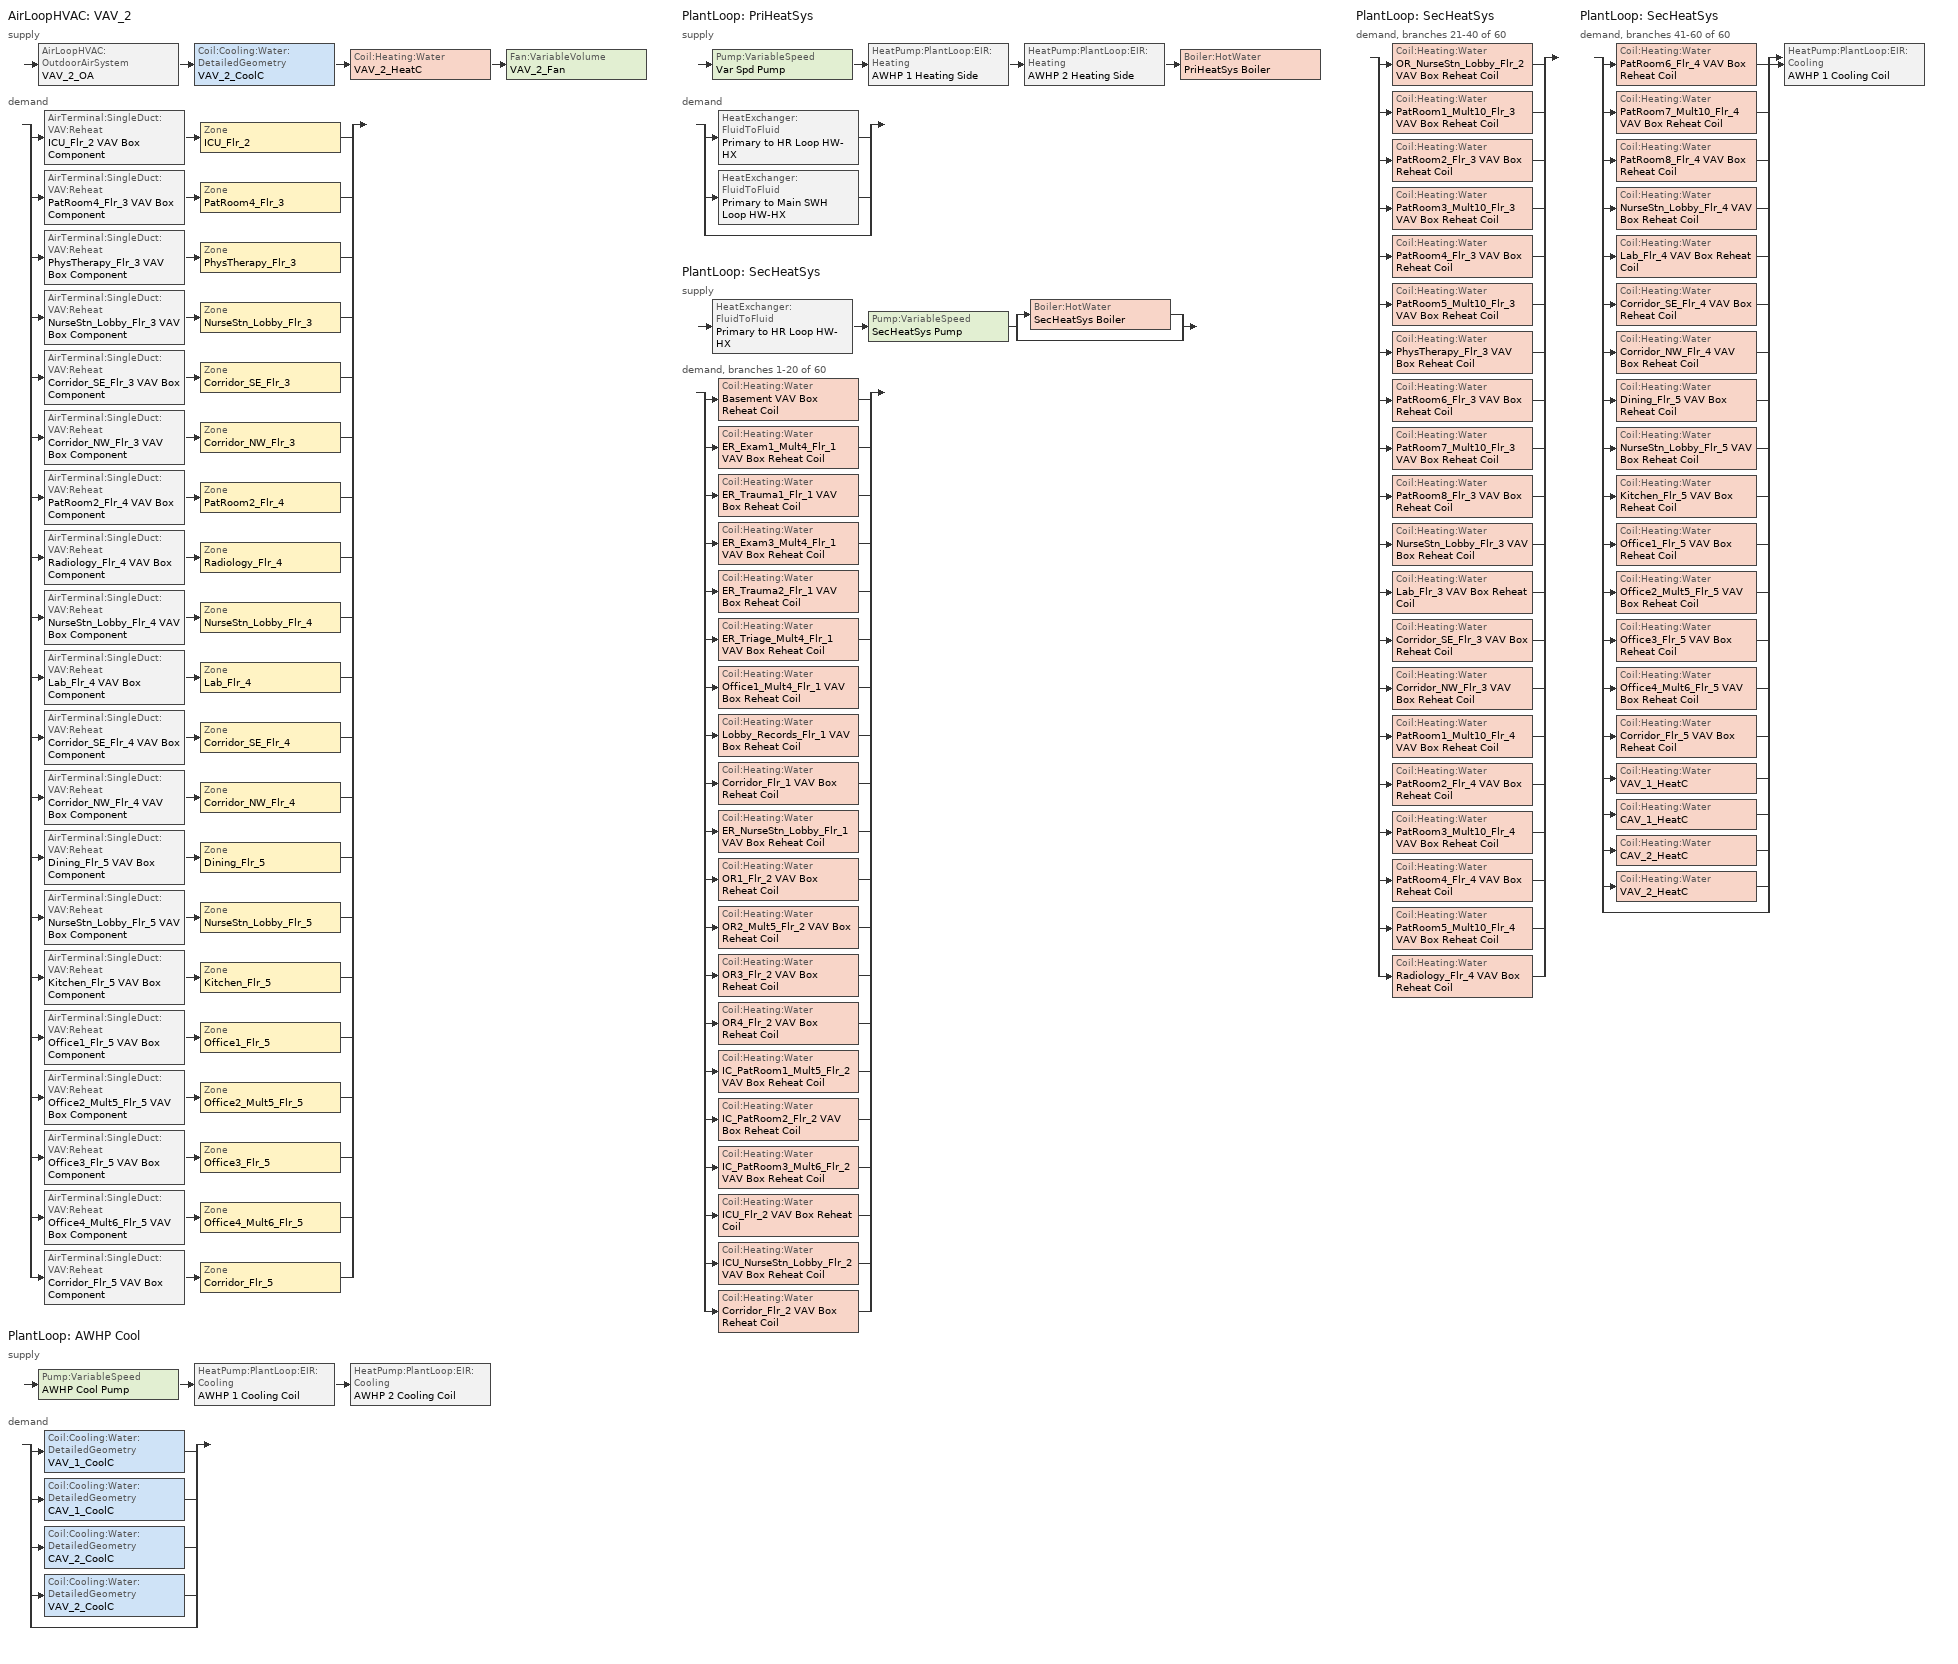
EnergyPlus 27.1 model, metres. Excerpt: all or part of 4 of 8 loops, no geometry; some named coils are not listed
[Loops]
AirLoopHVAC 'VAV_2'
 supply: AirLoopHVAC:OutdoorAirSystem 'VAV_2_OA' > Coil:Cooling:Water:DetailedGeometry 'VAV_2_CoolC' > Coil:Heating:Water 'VAV_2_HeatC' > Fan:VariableVolume 'VAV_2_Fan'
 demand: split
  | AirTerminal:SingleDuct:VAV:Reheat 'ICU_Flr_2 VAV Box Component' > Zone 'ICU_Flr_2'
  | AirTerminal:SingleDuct:VAV:Reheat 'PatRoom4_Flr_3 VAV Box Component' > Zone 'PatRoom4_Flr_3'
  | AirTerminal:SingleDuct:VAV:Reheat 'PhysTherapy_Flr_3 VAV Box Component' > Zone 'PhysTherapy_Flr_3'
  | AirTerminal:SingleDuct:VAV:Reheat 'NurseStn_Lobby_Flr_3 VAV Box Component' > Zone 'NurseStn_Lobby_Flr_3'
  | AirTerminal:SingleDuct:VAV:Reheat 'Corridor_SE_Flr_3 VAV Box Component' > Zone 'Corridor_SE_Flr_3'
  | AirTerminal:SingleDuct:VAV:Reheat 'Corridor_NW_Flr_3 VAV Box Component' > Zone 'Corridor_NW_Flr_3'
  | AirTerminal:SingleDuct:VAV:Reheat 'PatRoom2_Flr_4 VAV Box Component' > Zone 'PatRoom2_Flr_4'
  | AirTerminal:SingleDuct:VAV:Reheat 'Radiology_Flr_4 VAV Box Component' > Zone 'Radiology_Flr_4'
  | AirTerminal:SingleDuct:VAV:Reheat 'NurseStn_Lobby_Flr_4 VAV Box Component' > Zone 'NurseStn_Lobby_Flr_4'
  | AirTerminal:SingleDuct:VAV:Reheat 'Lab_Flr_4 VAV Box Component' > Zone 'Lab_Flr_4'
  | AirTerminal:SingleDuct:VAV:Reheat 'Corridor_SE_Flr_4 VAV Box Component' > Zone 'Corridor_SE_Flr_4'
  | AirTerminal:SingleDuct:VAV:Reheat 'Corridor_NW_Flr_4 VAV Box Component' > Zone 'Corridor_NW_Flr_4'
  | AirTerminal:SingleDuct:VAV:Reheat 'Dining_Flr_5 VAV Box Component' > Zone 'Dining_Flr_5'
  | AirTerminal:SingleDuct:VAV:Reheat 'NurseStn_Lobby_Flr_5 VAV Box Component' > Zone 'NurseStn_Lobby_Flr_5'
  | AirTerminal:SingleDuct:VAV:Reheat 'Kitchen_Flr_5 VAV Box Component' > Zone 'Kitchen_Flr_5'
  | AirTerminal:SingleDuct:VAV:Reheat 'Office1_Flr_5 VAV Box Component' > Zone 'Office1_Flr_5'
  | AirTerminal:SingleDuct:VAV:Reheat 'Office2_Mult5_Flr_5 VAV Box Component' > Zone 'Office2_Mult5_Flr_5'
  | AirTerminal:SingleDuct:VAV:Reheat 'Office3_Flr_5 VAV Box Component' > Zone 'Office3_Flr_5'
  | AirTerminal:SingleDuct:VAV:Reheat 'Office4_Mult6_Flr_5 VAV Box Component' > Zone 'Office4_Mult6_Flr_5'
  | AirTerminal:SingleDuct:VAV:Reheat 'Corridor_Flr_5 VAV Box Component' > Zone 'Corridor_Flr_5'
PlantLoop 'AWHP Cool'
 supply: Pump:VariableSpeed 'AWHP Cool Pump' > HeatPump:PlantLoop:EIR:Cooling 'AWHP 1 Cooling Coil' > HeatPump:PlantLoop:EIR:Cooling 'AWHP 2 Cooling Coil'
 demand: split
  | Coil:Cooling:Water:DetailedGeometry 'VAV_1_CoolC'
  | Coil:Cooling:Water:DetailedGeometry 'CAV_1_CoolC'
  | Coil:Cooling:Water:DetailedGeometry 'CAV_2_CoolC'
  | Coil:Cooling:Water:DetailedGeometry 'VAV_2_CoolC'
  | bypass
PlantLoop 'PriHeatSys'
 supply: Pump:VariableSpeed 'Var Spd Pump' > HeatPump:PlantLoop:EIR:Heating 'AWHP 1 Heating Side' > HeatPump:PlantLoop:EIR:Heating 'AWHP 2 Heating Side' > Boiler:HotWater 'PriHeatSys Boiler'
 demand: split
  | HeatExchanger:FluidToFluid 'Primary to HR Loop HW-HX'
  | HeatExchanger:FluidToFluid 'Primary to Main SWH Loop HW-HX'
  | bypass
PlantLoop 'SecHeatSys'
 supply: HeatExchanger:FluidToFluid 'Primary to HR Loop HW-HX' > Pump:VariableSpeed 'SecHeatSys Pump' > split
  | Boiler:HotWater 'SecHeatSys Boiler'
  | bypass
 demand, branches 1-20 of 60: split
  | Coil:Heating:Water 'Basement VAV Box Reheat Coil'
  | Coil:Heating:Water 'ER_Exam1_Mult4_Flr_1 VAV Box Reheat Coil'
  | Coil:Heating:Water 'ER_Trauma1_Flr_1 VAV Box Reheat Coil'
  | Coil:Heating:Water 'ER_Exam3_Mult4_Flr_1 VAV Box Reheat Coil'
  | Coil:Heating:Water 'ER_Trauma2_Flr_1 VAV Box Reheat Coil'
  | Coil:Heating:Water 'ER_Triage_Mult4_Flr_1 VAV Box Reheat Coil'
  | Coil:Heating:Water 'Office1_Mult4_Flr_1 VAV Box Reheat Coil'
  | Coil:Heating:Water 'Lobby_Records_Flr_1 VAV Box Reheat Coil'
  | Coil:Heating:Water 'Corridor_Flr_1 VAV Box Reheat Coil'
  | Coil:Heating:Water 'ER_NurseStn_Lobby_Flr_1 VAV Box Reheat Coil'
  | Coil:Heating:Water 'OR1_Flr_2 VAV Box Reheat Coil'
  | Coil:Heating:Water 'OR2_Mult5_Flr_2 VAV Box Reheat Coil'
  | Coil:Heating:Water 'OR3_Flr_2 VAV Box Reheat Coil'
  | Coil:Heating:Water 'OR4_Flr_2 VAV Box Reheat Coil'
  | Coil:Heating:Water 'IC_PatRoom1_Mult5_Flr_2 VAV Box Reheat Coil'
  | Coil:Heating:Water 'IC_PatRoom2_Flr_2 VAV Box Reheat Coil'
  | Coil:Heating:Water 'IC_PatRoom3_Mult6_Flr_2 VAV Box Reheat Coil'
  | Coil:Heating:Water 'ICU_Flr_2 VAV Box Reheat Coil'
  | Coil:Heating:Water 'ICU_NurseStn_Lobby_Flr_2 VAV Box Reheat Coil'
  | Coil:Heating:Water 'Corridor_Flr_2 VAV Box Reheat Coil'
PlantLoop 'SecHeatSys'
 demand, branches 21-40 of 60: split
  | Coil:Heating:Water 'OR_NurseStn_Lobby_Flr_2 VAV Box Reheat Coil'
  | Coil:Heating:Water 'PatRoom1_Mult10_Flr_3 VAV Box Reheat Coil'
  | Coil:Heating:Water 'PatRoom2_Flr_3 VAV Box Reheat Coil'
  | Coil:Heating:Water 'PatRoom3_Mult10_Flr_3 VAV Box Reheat Coil'
  | Coil:Heating:Water 'PatRoom4_Flr_3 VAV Box Reheat Coil'
  | Coil:Heating:Water 'PatRoom5_Mult10_Flr_3 VAV Box Reheat Coil'
  | Coil:Heating:Water 'PhysTherapy_Flr_3 VAV Box Reheat Coil'
  | Coil:Heating:Water 'PatRoom6_Flr_3 VAV Box Reheat Coil'
  | Coil:Heating:Water 'PatRoom7_Mult10_Flr_3 VAV Box Reheat Coil'
  | Coil:Heating:Water 'PatRoom8_Flr_3 VAV Box Reheat Coil'
  | Coil:Heating:Water 'NurseStn_Lobby_Flr_3 VAV Box Reheat Coil'
  | Coil:Heating:Water 'Lab_Flr_3 VAV Box Reheat Coil'
  | Coil:Heating:Water 'Corridor_SE_Flr_3 VAV Box Reheat Coil'
  | Coil:Heating:Water 'Corridor_NW_Flr_3 VAV Box Reheat Coil'
  | Coil:Heating:Water 'PatRoom1_Mult10_Flr_4 VAV Box Reheat Coil'
  | Coil:Heating:Water 'PatRoom2_Flr_4 VAV Box Reheat Coil'
  | Coil:Heating:Water 'PatRoom3_Mult10_Flr_4 VAV Box Reheat Coil'
  | Coil:Heating:Water 'PatRoom4_Flr_4 VAV Box Reheat Coil'
  | Coil:Heating:Water 'PatRoom5_Mult10_Flr_4 VAV Box Reheat Coil'
  | Coil:Heating:Water 'Radiology_Flr_4 VAV Box Reheat Coil'
PlantLoop 'SecHeatSys'
 demand, branches 41-60 of 60: split
  | Coil:Heating:Water 'PatRoom6_Flr_4 VAV Box Reheat Coil'
  | Coil:Heating:Water 'PatRoom7_Mult10_Flr_4 VAV Box Reheat Coil'
  | Coil:Heating:Water 'PatRoom8_Flr_4 VAV Box Reheat Coil'
  | Coil:Heating:Water 'NurseStn_Lobby_Flr_4 VAV Box Reheat Coil'
  | Coil:Heating:Water 'Lab_Flr_4 VAV Box Reheat Coil'
  | Coil:Heating:Water 'Corridor_SE_Flr_4 VAV Box Reheat Coil'
  | Coil:Heating:Water 'Corridor_NW_Flr_4 VAV Box Reheat Coil'
  | Coil:Heating:Water 'Dining_Flr_5 VAV Box Reheat Coil'
  | Coil:Heating:Water 'NurseStn_Lobby_Flr_5 VAV Box Reheat Coil'
  | Coil:Heating:Water 'Kitchen_Flr_5 VAV Box Reheat Coil'
  | Coil:Heating:Water 'Office1_Flr_5 VAV Box Reheat Coil'
  | Coil:Heating:Water 'Office2_Mult5_Flr_5 VAV Box Reheat Coil'
  | Coil:Heating:Water 'Office3_Flr_5 VAV Box Reheat Coil'
  | Coil:Heating:Water 'Office4_Mult6_Flr_5 VAV Box Reheat Coil'
  | Coil:Heating:Water 'Corridor_Flr_5 VAV Box Reheat Coil'
  | Coil:Heating:Water 'VAV_1_HeatC'
  | Coil:Heating:Water 'CAV_1_HeatC'
  | Coil:Heating:Water 'CAV_2_HeatC'
  | Coil:Heating:Water 'VAV_2_HeatC'
  | bypass
  join > HeatPump:PlantLoop:EIR:Cooling 'AWHP 1 Cooling Coil'
[Fan:VariableVolume]
VAV_2_Fan: Availability Schedule=HVACOperationSchd; Fan Total Efficiency=0.6175; Pressure Rise {Pa}=1515.192; Maximum Flow Rate {m3/s}=Autosize; Fan Power Minimum Flow Rate Input Method=FixedFlowRate; Fan Power Minimum Air Flow Rate {m3/s}=0; Motor Efficiency=0.95; Motor In Airstream Fraction=1; Fan Power Coefficient 1=0.0407599; Fan Power Coefficient 2=0.088045; Fan Power Coefficient 3=-0.0729261; Fan Power Coefficient 4=0.94374; Fan Power Coefficient 5=0
[Fan:ZoneExhaust] Availability Schedule=HVACOperationSchd; Fan Total Efficiency=1; Pressure Rise {Pa}=1e-06
Name | Maximum Flow Rate {m3/s}
Dining_Flr_5 Exhaust Fan | 0.74997
Kitchen_Flr_5 Exhaust Fan | 1.75103
[Coil:Heating:Water] Availability Schedule=ALWAYS_ON; U-Factor Times Area Value {W/K}=Autosize; Maximum Water Flow Rate {m3/s}=Autosize; Performance Input Method=UFactorTimesAreaAndDesignWaterFlowRate; Rated Capacity {W}=Autosize; Rated Inlet Water Temperature {C}=60; Rated Inlet Air Temperature {C}=16.6; Rated Outlet Water Temperature {C}=45; Rated Outlet Air Temperature {C}=40
Basement VAV Box Reheat Coil; Corridor_Flr_1 VAV Box Reheat Coil; Corridor_Flr_2 VAV Box Reheat Coil; Corridor_Flr_5 VAV Box Reheat Coil; Corridor_NW_Flr_3 VAV Box Reheat Coil; Corridor_NW_Flr_4 VAV Box Reheat Coil; Corridor_SE_Flr_3 VAV Box Reheat Coil; Corridor_SE_Flr_4 VAV Box Reheat Coil; Dining_Flr_5 VAV Box Reheat Coil; ER_Exam1_Mult4_Flr_1 VAV Box Reheat Coil; ER_Exam3_Mult4_Flr_1 VAV Box Reheat Coil; ER_NurseStn_Lobby_Flr_1 VAV Box Reheat Coil; ER_Trauma1_Flr_1 VAV Box Reheat Coil; ER_Trauma2_Flr_1 VAV Box Reheat Coil; ER_Triage_Mult4_Flr_1 VAV Box Reheat Coil; ICU_Flr_2 VAV Box Reheat Coil; ICU_NurseStn_Lobby_Flr_2 VAV Box Reheat Coil; IC_PatRoom1_Mult5_Flr_2 VAV Box Reheat Coil; IC_PatRoom2_Flr_2 VAV Box Reheat Coil; IC_PatRoom3_Mult6_Flr_2 VAV Box Reheat Coil; Kitchen_Flr_5 VAV Box Reheat Coil; Lab_Flr_3 VAV Box Reheat Coil; Lab_Flr_4 VAV Box Reheat Coil; Lobby_Records_Flr_1 VAV Box Reheat Coil; NurseStn_Lobby_Flr_3 VAV Box Reheat Coil; NurseStn_Lobby_Flr_4 VAV Box Reheat Coil; NurseStn_Lobby_Flr_5 VAV Box Reheat Coil; OR1_Flr_2 VAV Box Reheat Coil; OR2_Mult5_Flr_2 VAV Box Reheat Coil; OR3_Flr_2 VAV Box Reheat Coil; OR4_Flr_2 VAV Box Reheat Coil; OR_NurseStn_Lobby_Flr_2 VAV Box Reheat Coil; Office1_Flr_5 VAV Box Reheat Coil; Office1_Mult4_Flr_1 VAV Box Reheat Coil; Office2_Mult5_Flr_5 VAV Box Reheat Coil; Office3_Flr_5 VAV Box Reheat Coil; Office4_Mult6_Flr_5 VAV Box Reheat Coil; PatRoom1_Mult10_Flr_3 VAV Box Reheat Coil; PatRoom1_Mult10_Flr_4 VAV Box Reheat Coil; PatRoom2_Flr_3 VAV Box Reheat Coil; PatRoom2_Flr_4 VAV Box Reheat Coil; PatRoom3_Mult10_Flr_3 VAV Box Reheat Coil; PatRoom3_Mult10_Flr_4 VAV Box Reheat Coil; PatRoom4_Flr_3 VAV Box Reheat Coil; PatRoom4_Flr_4 VAV Box Reheat Coil; PatRoom5_Mult10_Flr_3 VAV Box Reheat Coil; PatRoom5_Mult10_Flr_4 VAV Box Reheat Coil; PatRoom6_Flr_3 VAV Box Reheat Coil; PatRoom6_Flr_4 VAV Box Reheat Coil; PatRoom7_Mult10_Flr_3 VAV Box Reheat Coil; PatRoom7_Mult10_Flr_4 VAV Box Reheat Coil; PatRoom8_Flr_3 VAV Box Reheat Coil; PatRoom8_Flr_4 VAV Box Reheat Coil; PhysTherapy_Flr_3 VAV Box Reheat Coil; Radiology_Flr_4 VAV Box Reheat Coil; VAV_2_HeatC
[Coil:Cooling:Water:DetailedGeometry]
VAV_2_CoolC: Availability Schedule=ALWAYS_ON; Maximum Water Flow Rate {m3/s}=Autosize; Tube Outside Surface Area {m2}=Autosize; Total Tube Inside Area {m2}=Autosize; Fin Surface Area {m2}=Autosize; Minimum Airflow Area {m2}=Autosize; Coil Depth {m}=Autosize; Fin Diameter {m}=Autosize; Fin Thickness {m}=0.0015; Tube Inside Diameter {m}=0.01445; Tube Outside Diameter {m}=0.0159; Tube Thermal Conductivity {W/m-K}=386; Fin Thermal Conductivity {W/m-K}=204; Fin Spacing {m}=0.0018; Tube Depth Spacing {m}=0.026; Number of Tube Rows=6; Number of Tubes per Row=Autosize
[AirTerminal:SingleDuct:VAV:Reheat] Availability Schedule=ALWAYS_ON; Maximum Air Flow Rate {m3/s}=Autosize; Zone Minimum Air Flow Input Method=Constant; Maximum Hot Water or Steam Flow Rate {m3/s}=Autosize; Minimum Hot Water or Steam Flow Rate {m3/s}=0; Convergence Tolerance=0.001; Damper Heating Action=Normal; Maximum Flow per Zone Floor Area During Reheat {m3/s-m2}=Autosize; Maximum Flow Fraction During Reheat=Autosize
Name | Constant Minimum Air Flow Fraction | Reheat Coil
Corridor_Flr_5 VAV Box Component | 0.3 | Corridor_Flr_5 VAV Box Reheat Coil
Corridor_NW_Flr_3 VAV Box Component | 0.3 | Corridor_NW_Flr_3 VAV Box Reheat Coil
Corridor_NW_Flr_4 VAV Box Component | 0.3 | Corridor_NW_Flr_4 VAV Box Reheat Coil
Corridor_SE_Flr_3 VAV Box Component | 0.3 | Corridor_SE_Flr_3 VAV Box Reheat Coil
Corridor_SE_Flr_4 VAV Box Component | 0.3 | Corridor_SE_Flr_4 VAV Box Reheat Coil
Dining_Flr_5 VAV Box Component | 0.3 | Dining_Flr_5 VAV Box Reheat Coil
ICU_Flr_2 VAV Box Component | 1 | ICU_Flr_2 VAV Box Reheat Coil
Kitchen_Flr_5 VAV Box Component | 1 | Kitchen_Flr_5 VAV Box Reheat Coil
Lab_Flr_4 VAV Box Component | 1 | Lab_Flr_4 VAV Box Reheat Coil
NurseStn_Lobby_Flr_3 VAV Box Component | 0.3 | NurseStn_Lobby_Flr_3 VAV Box Reheat Coil
NurseStn_Lobby_Flr_4 VAV Box Component | 0.3 | NurseStn_Lobby_Flr_4 VAV Box Reheat Coil
NurseStn_Lobby_Flr_5 VAV Box Component | 0.3 | NurseStn_Lobby_Flr_5 VAV Box Reheat Coil
Office1_Flr_5 VAV Box Component | 0.3 | Office1_Flr_5 VAV Box Reheat Coil
Office2_Mult5_Flr_5 VAV Box Component | 0.3 | Office2_Mult5_Flr_5 VAV Box Reheat Coil
Office3_Flr_5 VAV Box Component | 0.3 | Office3_Flr_5 VAV Box Reheat Coil
Office4_Mult6_Flr_5 VAV Box Component | 0.3 | Office4_Mult6_Flr_5 VAV Box Reheat Coil
PatRoom2_Flr_4 VAV Box Component | 1 | PatRoom2_Flr_4 VAV Box Reheat Coil
PatRoom4_Flr_3 VAV Box Component | 1 | PatRoom4_Flr_3 VAV Box Reheat Coil
PhysTherapy_Flr_3 VAV Box Component | 0.3 | PhysTherapy_Flr_3 VAV Box Reheat Coil
Radiology_Flr_4 VAV Box Component | 0.3 | Radiology_Flr_4 VAV Box Reheat Coil
[Zone equipment]
Corridor_Flr_5: Corridor_Flr_5 VAV Box Component
Corridor_NW_Flr_3: Corridor_NW_Flr_3 VAV Box Component
Corridor_NW_Flr_4: Corridor_NW_Flr_4 VAV Box Component
Corridor_SE_Flr_3: Corridor_SE_Flr_3 VAV Box Component
Corridor_SE_Flr_4: Corridor_SE_Flr_4 VAV Box Component
Dining_Flr_5: Dining_Flr_5 Exhaust Fan, Dining_Flr_5 VAV Box Component
ICU_Flr_2: ICU_Flr_2 VAV Box Component
Kitchen_Flr_5: Kitchen_Flr_5 Exhaust Fan, Kitchen_Flr_5 VAV Box Component
Lab_Flr_4: Lab_Flr_4 VAV Box Component
NurseStn_Lobby_Flr_3: NurseStn_Lobby_Flr_3 VAV Box Component
NurseStn_Lobby_Flr_4: NurseStn_Lobby_Flr_4 VAV Box Component
NurseStn_Lobby_Flr_5: NurseStn_Lobby_Flr_5 VAV Box Component
Office1_Flr_5: Office1_Flr_5 VAV Box Component
Office2_Mult5_Flr_5: Office2_Mult5_Flr_5 VAV Box Component
Office3_Flr_5: Office3_Flr_5 VAV Box Component
Office4_Mult6_Flr_5: Office4_Mult6_Flr_5 VAV Box Component
PatRoom2_Flr_4: PatRoom2_Flr_4 VAV Box Component
PatRoom4_Flr_3: PatRoom4_Flr_3 VAV Box Component
PhysTherapy_Flr_3: PhysTherapy_Flr_3 VAV Box Component
Radiology_Flr_4: Radiology_Flr_4 VAV Box Component
[Sizing:Zone] Zone Cooling Design Supply Air Temperature Input Method=SupplyAirTemperature; Zone Cooling Design Supply Air Temperature {C}=11.1; Zone Heating Design Supply Air Temperature Input Method=SupplyAirTemperature; Zone Heating Design Supply Air Temperature {C}=50; Zone Cooling Design Supply Air Humidity Ratio {kgWater/kgDryAir}=0.007; Zone Heating Design Supply Air Humidity Ratio {kgWater/kgDryAir}=0.008; Heating Design Air Flow Method=DesignDay; Account for Dedicated Outdoor Air System=No; Dedicated Outdoor Air System Control Strategy=NeutralSupplyAir; Dedicated Outdoor Air Low Setpoint Temperature for Design {C}=Autosize; Dedicated Outdoor Air High Setpoint Temperature for Design {C}=Autosize
Name | Design Specification Outdoor Air Object | Cooling Design Air Flow Method | Cooling Minimum Air Flow {m3/s}
Corridor_Flr_5 | SZ DSOA Corridor_Flr_5 | DesignDay
Corridor_NW_Flr_3 | SZ DSOA Corridor_NW_Flr_3 | DesignDayWithLimit | 1.343822
Corridor_NW_Flr_4 | SZ DSOA Corridor_NW_Flr_4 | DesignDayWithLimit | 1.343822
Corridor_SE_Flr_3 | SZ DSOA Corridor_SE_Flr_3 | DesignDayWithLimit | 1.343822
Corridor_SE_Flr_4 | SZ DSOA Corridor_SE_Flr_4 | DesignDayWithLimit | 1.343822
Dining_Flr_5 | SZ DSOA Dining_Flr_5 | DesignDay
ICU_Flr_2 | SZ DSOA ICU_Flr_2 | DesignDayWithLimit | 4.39605
Kitchen_Flr_5 | SZ DSOA Kitchen_Flr_5 | DesignDay
Lab_Flr_4 | SZ DSOA Lab_Flr_4 | DesignDayWithLimit | 1.882
NurseStn_Lobby_Flr_3 | SZ DSOA NurseStn_Lobby_Flr_3 | DesignDay
NurseStn_Lobby_Flr_4 | SZ DSOA NurseStn_Lobby_Flr_4 | DesignDay
NurseStn_Lobby_Flr_5 | SZ DSOA NurseStn_Lobby_Flr_5 | DesignDay
Office1_Flr_5 | SZ DSOA Office1_Flr_5 | DesignDay
Office2_Mult5_Flr_5 | SZ DSOA Office2_Mult5_Flr_5 | DesignDay
Office3_Flr_5 | SZ DSOA Office3_Flr_5 | DesignDay
Office4_Mult6_Flr_5 | SZ DSOA Office4_Mult6_Flr_5 | DesignDay
PatRoom2_Flr_4 | SZ DSOA PatRoom2_Flr_4 | DesignDayWithLimit | 0.24785
PatRoom4_Flr_3 | SZ DSOA PatRoom4_Flr_3 | DesignDayWithLimit | 0.24785
PhysTherapy_Flr_3 | SZ DSOA PhysTherapy_Flr_3 | DesignDayWithLimit | 3.4697
Radiology_Flr_4 | SZ DSOA Radiology_Flr_4 | DesignDayWithLimit | 8.67425
[DesignSpecification:OutdoorAir]
Name | Outdoor Air Method | Outdoor Air Flow per Zone Floor Area {m3/s-m2} | Outdoor Air Flow per Person {m3/s-person} | Outdoor Air Flow per Zone {m3/s}
SZ DSOA Corridor_Flr_5; SZ DSOA Corridor_NW_Flr_3; SZ DSOA Corridor_NW_Flr_4; SZ DSOA Corridor_SE_Flr_3; SZ DSOA Corridor_SE_Flr_4 | Flow/Area | 0.00025
SZ DSOA Dining_Flr_5; SZ DSOA NurseStn_Lobby_Flr_3; SZ DSOA NurseStn_Lobby_Flr_4; SZ DSOA NurseStn_Lobby_Flr_5; SZ DSOA Office1_Flr_5; SZ DSOA Office2_Mult5_Flr_5; SZ DSOA Office3_Flr_5; SZ DSOA Office4_Mult6_Flr_5 | Flow/Person |  | 0.01
SZ DSOA ICU_Flr_2 | Flow/Zone |  |  | 1.46535
SZ DSOA Kitchen_Flr_5 | Flow/Zone |  |  | 1.75103
SZ DSOA Lab_Flr_4 | Flow/Zone |  |  | 1.882
SZ DSOA PatRoom2_Flr_4; SZ DSOA PatRoom4_Flr_3 | Flow/Zone |  |  | 0.082617
SZ DSOA PhysTherapy_Flr_3 | Flow/Person |  | 0.008
SZ DSOA Radiology_Flr_4 | Flow/Zone |  |  | 1.73485
[ZoneControl:Thermostat] Control Type Schedule=Dual Zone Control Type Sched
Name | Zone or ZoneList | Control 1
Corridor_Flr_5 Thermostat | Corridor_Flr_5 | Corridor_Flr_5 DualSPSched
Corridor_NW_Flr_3 Thermostat | Corridor_NW_Flr_3 | Corridor_NW_Flr_3 DualSPSched
Corridor_NW_Flr_4 Thermostat | Corridor_NW_Flr_4 | Corridor_NW_Flr_4 DualSPSched
Corridor_SE_Flr_3 Thermostat | Corridor_SE_Flr_3 | Corridor_SE_Flr_3 DualSPSched
Corridor_SE_Flr_4 Thermostat | Corridor_SE_Flr_4 | Corridor_SE_Flr_4 DualSPSched
Dining_Flr_5 Thermostat | Dining_Flr_5 | Dining_Flr_5 DualSPSched
ICU_Flr_2 Thermostat | ICU_Flr_2 | ICU_Flr_2 DualSPSched
Kitchen_Flr_5 Thermostat | Kitchen_Flr_5 | Kitchen_Flr_5 DualSPSched
Lab_Flr_4 Thermostat | Lab_Flr_4 | Lab_Flr_4 DualSPSched
NurseStn_Lobby_Flr_3 Thermostat | NurseStn_Lobby_Flr_3 | NurseStn_Lobby_Flr_3 DualSPSched
NurseStn_Lobby_Flr_4 Thermostat | NurseStn_Lobby_Flr_4 | NurseStn_Lobby_Flr_4 DualSPSched
NurseStn_Lobby_Flr_5 Thermostat | NurseStn_Lobby_Flr_5 | NurseStn_Lobby_Flr_5 DualSPSched
Office1_Flr_5 Thermostat | Office1_Flr_5 | Office1_Flr_5 DualSPSched
Office2_Mult5_Flr_5 Thermostat | Office2_Mult5_Flr_5 | Office2_Mult5_Flr_5 DualSPSched
Office3_Flr_5 Thermostat | Office3_Flr_5 | Office3_Flr_5 DualSPSched
Office4_Mult6_Flr_5 Thermostat | Office4_Mult6_Flr_5 | Office4_Mult6_Flr_5 DualSPSched
PatRoom2_Flr_4 Thermostat | PatRoom2_Flr_4 | PatRoom2_Flr_4 DualSPSched
PatRoom4_Flr_3 Thermostat | PatRoom4_Flr_3 | PatRoom4_Flr_3 DualSPSched
PhysTherapy_Flr_3 Thermostat | PhysTherapy_Flr_3 | PhysTherapy_Flr_3 DualSPSched
Radiology_Flr_4 Thermostat | Radiology_Flr_4 | Radiology_Flr_4 DualSPSched
[ThermostatSetpoint:DualSetpoint]
Name | Heating Setpoint Temperature Schedule | Cooling Setpoint Temperature Schedule
Corridor_Flr_5 DualSPSched; Corridor_NW_Flr_3 DualSPSched; Corridor_NW_Flr_4 DualSPSched; Corridor_SE_Flr_3 DualSPSched; Corridor_SE_Flr_4 DualSPSched; Dining_Flr_5 DualSPSched; Lab_Flr_4 DualSPSched; NurseStn_Lobby_Flr_3 DualSPSched; NurseStn_Lobby_Flr_4 DualSPSched; NurseStn_Lobby_Flr_5 DualSPSched; Office1_Flr_5 DualSPSched; Office2_Mult5_Flr_5 DualSPSched; Office3_Flr_5 DualSPSched; Office4_Mult6_Flr_5 DualSPSched; PhysTherapy_Flr_3 DualSPSched; Radiology_Flr_4 DualSPSched | ADMIN_HTGSETP_SCH | ADMIN_CLGSETP_SCH
ICU_Flr_2 DualSPSched; PatRoom2_Flr_4 DualSPSched; PatRoom4_Flr_3 DualSPSched | CRITICAL_HTGSETP_SCH | CRITICAL_CLGSETP_SCH
Kitchen_Flr_5 DualSPSched | Kitchen_HTGSETP_SCH | Kitchen_CLGSETP_SCH
[Sizing:System]
VAV_2: Type of Load to Size On=Sensible; Design Outdoor Air Flow Rate {m3/s}=Autosize; Central Heating Maximum System Air Flow Ratio=0.3; Preheat Design Temperature {C}=7; Preheat Design Humidity Ratio {kgWater/kgDryAir}=0.008; Precool Design Temperature {C}=11.1; Precool Design Humidity Ratio {kgWater/kgDryAir}=0.008; Central Cooling Design Supply Air Temperature {C}=11.1; Central Heating Design Supply Air Temperature {C}=16; Type of Zone Sum to Use=Coincident; 100% Outdoor Air in Cooling=No; 100% Outdoor Air in Heating=No; Central Cooling Design Supply Air Humidity Ratio {kgWater/kgDryAir}=0.007; Central Heating Design Supply Air Humidity Ratio {kgWater/kgDryAir}=0.007; Cooling Supply Air Flow Rate Method=DesignDay; Cooling Supply Air Flow Rate {m3/s}=0; Heating Supply Air Flow Rate Method=DesignDay; Heating Supply Air Flow Rate {m3/s}=0; Zone Maximum Outdoor Air Fraction=1; Cooling Design Capacity Method=CoolingDesignCapacity; Cooling Design Capacity {W}=Autosize; Heating Design Capacity Method=HeatingDesignCapacity; Heating Design Capacity {W}=Autosize; Central Cooling Capacity Control Method=VAV
[Controller:OutdoorAir]
VAV_2_OA_Controller: Minimum Outdoor Air Flow Rate {m3/s}=Autosize; Maximum Outdoor Air Flow Rate {m3/s}=Autosize; Economizer Control Type=DifferentialDryBulb; Economizer Control Action Type=ModulateFlow; Economizer Maximum Limit Dry-Bulb Temperature {C}=28; Economizer Maximum Limit Enthalpy {J/kg}=64000; Economizer Minimum Limit Dry-Bulb Temperature {C}=-100; Lockout Type=NoLockout; Minimum Limit Type=FixedMinimum; Minimum Outdoor Air Schedule=ALWAYS_ON; Minimum Fraction of Outdoor Air Schedule=VAV_OAminFracSchedule
[Controller:WaterCoil] Control Variable=Temperature; Actuator Variable=Flow; Maximum Actuated Flow {m3/s}=Autosize; Minimum Actuated Flow {m3/s}=0
Name | Action | Controller Convergence Tolerance {deltaC}
VAV_2_CoolC_Controller | Reverse
VAV_2_HeatC_Controller | Normal | 0.0001
[AirLoopHVAC]
VAV_2: Design Supply Air Flow Rate {m3/s}=Autosize
[SetpointManager:Scheduled] Control Variable=Temperature
Name | Schedule | Setpoint Node or NodeList
VAV_2 SAT setpoint | Seasonal-Reset-Supply-Air-Temp-Sch | VAV_2 Supply Equipment Outlet Node
AWHP Cool Loop Setpoint Manager | CW-Loop-Temp-Schedule | AWHP Cool Supply Outlet Node
SecHeatSys Boiler Setpoint Manager | HW-Loop-Temp-Schedule | SecHeatSys Supply Equipment Outlet Node
SecHeatSys Loop Setpoint Manager | HW-Loop-Temp-Schedule | SecHeatSys Supply Outlet Node
[SetpointManager:MixedAir] Control Variable=Temperature
Name | Setpoint Node or NodeList
VAV_2_CoolC SAT Manager | VAV_2_CoolC-VAV_2_HeatCNode
VAV_2_HeatC SAT Manager | VAV_2_HeatC-VAV_2_FanNode
VAV_2_OAMixed Air Temp Manager | VAV_2_OA-VAV_2_CoolCNode
[PlantLoop] Fluid Type=Water; Maximum Loop Flow Rate {m3/s}=Autosize; Minimum Loop Flow Rate {m3/s}=0; Plant Loop Volume {m3}=Autocalculate; Load Distribution Scheme=Optimal
Name | Plant Equipment Operation Scheme | Maximum Loop Temperature {C} | Minimum Loop Temperature {C} | Plant Loop Demand Calculation Scheme | Common Pipe Simulation
AWHP Cool | AWHP Cool Loop Operation Scheme List | 98 | 1
PriHeatSys | PriHeatSys Operation Schemes | 100 | 0 | SingleSetpoint | None
SecHeatSys | SecHeatSys Loop Operation Scheme List | 100 | 10
[Sizing:Plant]
Name | Loop Type | Design Loop Exit Temperature {C} | Loop Design Temperature Difference {deltaC} | Sizing Option | Zone Timesteps in Averaging Window | Coincident Sizing Factor Mode
AWHP Cool | Cooling | 6.67 | 6.67
PriHeatSys | Heating | 82 | 11 | NonCoincident | 1 | None
SecHeatSys | Heating | 60 | 12.1
[HeatPump:PlantLoop:EIR:Cooling] Condenser Type=AirSource; Load Side Reference Flow Rate {m3/s}=Autosize; Source Side Reference Flow Rate {m3/s}=Autosize; Heat Recovery Reference Flow Rate {m3/s}=Autosize; Reference Capacity {W}=Autosize; Sizing Factor=0.5; Capacity Modifier Function of Temperature Curve=CoolCapCurveFuncTemp; Electric Input to Output Ratio Modifier Function of Temperature Curve=CoolEIRCurveFuncTemp; Electric Input to Output Ratio Modifier Function of Part Load Ratio Curve=EIRCurveFuncPLR; Control Type=Setpoint; Flow Mode=VariableSpeedPumping; Minimum Part Load Ratio=0.2
Name | Companion Heat Pump | Reference Coefficient of Performance {W/W} | Maximum Heat Recovery Outlet Temperature {C} | Heat Recovery Capacity Modifier Function of Temperature Curve | Heat Recovery Electric Input to Output Ratio Modifier Function of Temperature Curve
AWHP 1 Cooling Coil | AWHP 1 Heating Side | 6.1 | 60 | CoolCapCurveFuncTempHR | CoolEIRCurveFuncTempHR
AWHP 2 Cooling Coil | AWHP 2 Heating Side | 5.5
[Pump:VariableSpeed] Design Maximum Flow Rate {m3/s}=Autosize; Design Pump Head {Pa}=179352; Design Power Consumption {W}=Autosize; Motor Efficiency=0.9; Fraction of Motor Inefficiencies to Fluid Stream=0; Coefficient 1 of the Part Load Performance Curve=0; Coefficient 2 of the Part Load Performance Curve=1; Coefficient 3 of the Part Load Performance Curve=0; Coefficient 4 of the Part Load Performance Curve=0; Design Minimum Flow Rate {m3/s}=0
Name | Pump Control Type | Skin Loss Radiative Fraction | Design Power Sizing Method | Design Electric Power per Unit Flow Rate {W/(m3/s)} | Design Shaft Power per Unit Flow Rate per Unit Head {W/((m3/s)-Pa)} | Design Minimum Flow Rate Fraction
AWHP Cool Pump; SecHeatSys Pump | Intermittent
Var Spd Pump | Continuous | 0.5 | PowerPerFlowPerPressure | 348701.1 | 1.28205 | 0
[HeatPump:PlantLoop:EIR:Heating] Condenser Type=AirSource; Load Side Reference Flow Rate {m3/s}=Autosize; Source Side Reference Flow Rate {m3/s}=Autosize; Heat Recovery Reference Flow Rate {m3/s}=Autosize; Reference Capacity {W}=Autosize; Reference Coefficient of Performance {W/W}=2.89; Sizing Factor=0.5; Capacity Modifier Function of Temperature Curve=HeatCapCurveFuncTemp; Electric Input to Output Ratio Modifier Function of Temperature Curve=HeatEIRCurveFuncTemp; Electric Input to Output Ratio Modifier Function of Part Load Ratio Curve=EIRCurveFuncPLR; Heating To Cooling Capacity Sizing Ratio=0.5; Heat Pump Sizing Method=GreaterOfHeatingOrCooling; Control Type=Setpoint; Flow Mode=VariableSpeedPumping; Minimum Part Load Ratio=0.2; Minimum Source Inlet Temperature {C}=-25; Maximum Source Inlet Temperature {C}=35; Minimum Supply Water Temperature Curve=MinSWTvsOAT; Maximum Supply Water Temperature Curve=MaxSWTvsOAT; Dry Outdoor Correction Factor Curve=HeatDryCoilFuncOAT; Maximum Outdoor Dry Bulb Temperature For Defrost Operation=10.6068; Heat Pump Defrost Control=TimedEmpirical; Heat Pump Defrost Time Period Fraction=0.116667; Timed Empirical Defrost Frequency Curve=TimedDefrostFrequency; Timed Empirical Defrost Heat Load Penalty Curve=TimedDefrostHeatLoad; Timed Empirical Defrost Heat Input Energy Fraction Curve=TimedDefrostHeatEnergy
Name | Companion Heat Pump
AWHP 1 Heating Side | AWHP 1 Cooling Coil
AWHP 2 Heating Side | AWHP 2 Cooling Coil
[Boiler:HotWater] Fuel Type=NaturalGas; Nominal Capacity {W}=Autosize; Nominal Thermal Efficiency=0.786; Efficiency Curve Temperature Evaluation Variable=LeavingBoiler; Design Water Flow Rate {m3/s}=Autosize; Minimum Part Load Ratio=0; Maximum Part Load Ratio=1.2; Optimum Part Load Ratio=1; Water Outlet Upper Temperature Limit {C}=95; Boiler Flow Mode=LeavingSetpointModulated; On Cycle Parasitic Electric Load {W}=0; Sizing Factor=1
PriHeatSys Boiler; SecHeatSys Boiler
[PlantEquipmentOperation:HeatingLoad] Load Range 1 Lower Limit {W}=0
Name | Load Range 1 Upper Limit {W} | Range 1 Equipment List | Load Range 2 Lower Limit {W} | Load Range 2 Upper Limit {W} | Range 2 Equipment List
PriHeatSys Operation Scheme | 1e+08 | PriHeatSys Equipment List
AWHP Heat Operation Scheme | 1e+06 | One AWHP Heating Equipment List | 1e+06 | 1e+13 | Two AWHP Heating Equipment List
One AWHP Heating Operation Scheme | 1e+06 | One AWHP Heating Equipment List
SecHeatSys Operation Scheme | 1e+08 | SecHeatSys Equipment List
[PlantEquipmentList]
PriHeatSys Equipment List: PriHeatSys Boiler
Two AWHP Cooling Equipment List: AWHP 1 Cooling Coil, AWHP 2 Cooling Coil
One AWHP Cooling Equipment List: AWHP 1 Cooling Coil
Two AWHP Heating Equipment List: AWHP 1 Heating Side, AWHP 2 Heating Side
One AWHP Heating Equipment List: AWHP 2 Heating Side
SecHeatSys Equipment List: SecHeatSys Boiler
[HeatExchanger:FluidToFluid] Loop Demand Side Design Flow Rate {m3/s}=Autosize; Loop Supply Side Design Flow Rate {m3/s}=Autosize; Heat Exchange Model Type=Ideal; Heat Exchanger U-Factor Times Area Value {W/K}=Autosize; Minimum Temperature Difference to Activate Heat Exchanger {deltaC}=0.01; Heat Transfer Metering End Use Type=LoopToLoop; Component Override Cooling Control Temperature Mode=Loop; Sizing Factor=1; Operation Minimum Temperature Limit {C}=0; Operation Maximum Temperature Limit {C}=100
Name | Control Type
Primary to HR Loop HW-HX | HeatingSetpointModulated
Primary to Main SWH Loop HW-HX | HeatingSetpointOnOff
[Refrigeration:Case] Availability Schedule=ALWAYS_ON; Zone=Kitchen_Flr_5; Rated Ambient Temperature {C}=23.88; Rated Ambient Relative Humidity {percent}=55; Latent Case Credit Curve Type=CaseTemperatureMethod; Case Lighting Schedule=BLDG_LIGHT_SCH; Fraction of Lighting Energy to Case=1; Case Anti-Sweat Heater Power per Unit Length {W/m}=0; Minimum Anti-Sweat Heater Power per Unit Length {W/m}=0; Anti-Sweat Heater Control Type=None; Humidity at Zero Anti-Sweat Heater Energy {percent}=0; Case Height {m}=0; Defrost Energy Correction Curve Type=None; Under Case HVAC Return Air Fraction=0
Name | Rated Total Cooling Capacity per Unit Length {W/m} | Rated Latent Heat Ratio | Rated Runtime Fraction | Case Length {m} | Case Operating Temperature {C} | Latent Case Credit Curve | Standard Case Fan Power per Unit Length {W/m} | Operating Case Fan Power per Unit Length {W/m} | Standard Case Lighting Power per Unit Length {W/m} | Fraction of Anti-Sweat Heater Energy to Case | Case Defrost Power per Unit Length {W/m} | Case Defrost Type | Case Defrost Schedule | Case Defrost Drip-Down Schedule | Refrigerated Case Restocking Schedule | Case Credit Fraction Schedule
Kitchen_Flr_5_Case:1_WALKINFREEZER | 734 | 0.1 | 0.4 | 10.98 | -23 | Kitchen_Flr_5_Case:1_WALKINFREEZERSingleShelfHorizontal_LatentEnergyMult | 69 | 69 | 33 | 0 | 364 | Electric | Kitchen_Flr_5_Case:1_WALKINFREEZER_CaseDefrost2aDaySched | Kitchen_Flr_5_Case:1_WALKINFREEZER_CaseDripDown2aDaySched | Kitchen_Flr_5_Case:1_WALKINFREEZER_WalkInStockingSched | Kitchen_Flr_5_Case:1_WALKINFREEZER_CaseCreditReduxSched
Kitchen_Flr_5_Case:2_SELFCONTAINEDDISPLAYCASE | 886.5 | 0.08 | 0.85 | 8.93 | 2 | Kitchen_Flr_5_Case:2_SELFCONTAINEDDISPLAYCASEMultiShelfVertical_LatentEnergyMult | 67 | 67 | 40 | 0.2 | 0 | None |  |  | Kitchen_Flr_5_Case:2_SELFCONTAINEDDISPLAYCASE_CaseStockingSched
[Refrigeration:CompressorRack] Heat Rejection Location=Outdoors; Design Condenser Fan Power {W}=1000; Condenser Type=AirCooled
Name | Design Compressor Rack COP {W/W} | Compressor Rack COP Function of Temperature Curve | Condenser Fan Power Function of Temperature Curve | Refrigeration Case Name or WalkIn Name or CaseAndWalkInList
RACK1 | 1.5 | RACK1_RackCOPfTCurve | RACK1_RackCondFanCurve2 | Kitchen_Flr_5_Case:1_WALKINFREEZER
RACK2 | 3 | RACK2_RackCOPfTCurve |  | Kitchen_Flr_5_Case:2_SELFCONTAINEDDISPLAYCASE
[PlantEquipmentOperationSchemes] Control Scheme 1 Schedule=PlantAlwaysOnSch
Name | Control Scheme 1
AWHP Cool Loop Operation Scheme List; PriHeatSys Operation Schemes | AWHP Operation Scheme
SecHeatSys Loop Operation Scheme List | SecHeatSys Operation Scheme
[PlantEquipmentOperation:ChillerHeaterChangeover]
AWHP Operation Scheme: Primary Cooling Plant Setpoint Temperature {C}=6.6; Secondary Distribution Cooling Plant Setpoint Temperature {C}=8.6; Primary Heating Plant Setpoint at Outdoor High Temperature {C}=59; Outdoor High Temperature {C}=10; Primary Heating Plant Setpoint at Outdoor Low Temperature {C}=48; Outdoor Low Temperature {C}=-22; Secondary Distribution Heating Plant Setpoint Temperature {C}=45; Zone Load Polling ZoneList=All Conditioned Zones; Cooling Only Load Plant Equipment Operation Cooling Load=AWHP Cool Operation Scheme; Heating Only Load Plant Equipment Operation Heating Load=AWHP Heat Operation Scheme
[PlantEquipmentOperation:CoolingLoad]
AWHP Cool Operation Scheme: Load Range 1 Lower Limit {W}=0; Load Range 1 Upper Limit {W}=1e+06; Range 1 Equipment List=One AWHP Cooling Equipment List; Load Range 2 Lower Limit {W}=1e+06; Load Range 2 Upper Limit {W}=1e+13; Range 2 Equipment List=Two AWHP Cooling Equipment List
[ZoneList]
All Conditioned Zones: BASEMENT, CORRIDOR_FLR_1, CORRIDOR_FLR_2, CORRIDOR_FLR_5, CORRIDOR_NW_FLR_3, CORRIDOR_NW_FLR_4, CORRIDOR_SE_FLR_3, CORRIDOR_SE_FLR_4, DINING_FLR_5, ER_EXAM1_MULT4_FLR_1, ER_EXAM3_MULT4_FLR_1, ER_NURSESTN_LOBBY_FLR_1, ER_TRAUMA1_FLR_1, ER_TRAUMA2_FLR_1, ER_TRIAGE_MULT4_FLR_1, ICU_FLR_2, ICU_NURSESTN_LOBBY_FLR_2, IC_PATROOM1_MULT5_FLR_2, IC_PATROOM2_FLR_2, IC_PATROOM3_MULT6_FLR_2, KITCHEN_FLR_5, LAB_FLR_3, LAB_FLR_4, LOBBY_RECORDS_FLR_1, NURSESTN_LOBBY_FLR_3, NURSESTN_LOBBY_FLR_4, NURSESTN_LOBBY_FLR_5, OR1_FLR_2, OR2_MULT5_FLR_2, OR3_FLR_2, OR4_FLR_2, OR_NURSESTN_LOBBY_FLR_2, OFFICE1_FLR_5, OFFICE1_MULT4_FLR_1, OFFICE2_MULT5_FLR_5, OFFICE3_FLR_5, OFFICE4_MULT6_FLR_5, PATROOM1_MULT10_FLR_3, PATROOM1_MULT10_FLR_4, PATROOM2_FLR_3, PATROOM2_FLR_4, PATROOM3_MULT10_FLR_3, PATROOM3_MULT10_FLR_4, PATROOM4_FLR_3, PATROOM4_FLR_4, PATROOM5_MULT10_FLR_3, PATROOM5_MULT10_FLR_4, PATROOM6_FLR_3, PATROOM6_FLR_4, PATROOM7_MULT10_FLR_3, PATROOM7_MULT10_FLR_4, PATROOM8_FLR_3, PATROOM8_FLR_4, PHYSTHERAPY_FLR_3, RADIOLOGY_FLR_4
[Schedule:Compact]
ALWAYS_ON; HVACOperationSchd; PlantAlwaysOnSch: Through: 12/31, For: AllDays, Until: 24:00, 1
BLDG_LIGHT_SCH: Through: 12/31, For: Weekdays, Until: 07:00, 0.1, Until: 08:00, 0.5, Until: 16:00, 0.9, Until: 23:00, 0.3, Until: 24:00, 0.1, For: SummerDesignDay, Until: 24:00, 1, For: WinterDesignDay, Until: 24:00, 0, For: Saturday, Until: 07:00, 0.1, Until: 08:00, 0.2, Until: 18:00, 0.4, Until: 24:00, 0.1, For: AllOtherDays, Until: 08:00, 0.05, Until: 16:00, 0.1, Until: 24:00, 0.05
ADMIN_CLGSETP_SCH: Through: 12/31, For: Weekdays, Until: 05:00, 25, Until: 18:00, 22.2, Until: 24:00, 25, For: SummerDesignDay, Until: 05:00, 25, Until: 18:00, 22.2, Until: 24:00, 25, For: WinterDesignDay, Until: 07:00, 25, Until: 15:00, 22.2, Until: 24:00, 25, For: Saturdays, Until: 07:00, 25, Until: 15:00, 22.2, Until: 24:00, 25, For: AllOtherDays, Until: 24:00, 25
ADMIN_HTGSETP_SCH: Through: 12/31, For: Weekdays, Until: 05:00, 18.3, Until: 18:00, 21.1, Until: 24:00, 18.3, For: SummerDesignDay, Until: 05:00, 18.3, Until: 18:00, 21.1, Until: 24:00, 18.3, For: WinterDesignDay, Until: 07:00, 18.3, Until: 15:00, 21.1, Until: 24:00, 18.3, For: Saturdays, Until: 07:00, 18.3, Until: 15:00, 21.1, Until: 24:00, 18.3, For: AllOtherDays, Until: 24:00, 18.3
Kitchen_CLGSETP_SCH: Through: 12/31, For: Weekdays, Until: 05:00, 30, Until: 18:00, 26, Until: 24:00, 30, For: SummerDesignDay, Until: 05:00, 30, Until: 18:00, 26, Until: 24:00, 30, For: WinterDesignDay, Until: 07:00, 30, Until: 15:00, 26, Until: 24:00, 30, For: Saturdays, Until: 07:00, 30, Until: 15:00, 26, Until: 24:00, 30, For: AllOtherDays, Until: 24:00, 30
Kitchen_HTGSETP_SCH: Through: 12/31, For: Weekdays, Until: 05:00, 15.6, Until: 18:00, 19, Until: 24:00, 15.6, For: SummerDesignDay, Until: 05:00, 15.6, Until: 18:00, 19, Until: 24:00, 15.6, For: WinterDesignDay, Until: 07:00, 15.6, Until: 15:00, 19, Until: 24:00, 15.6, For: Saturdays, Until: 07:00, 15.6, Until: 15:00, 19, Until: 24:00, 15.6, For: AllOtherDays, Until: 24:00, 15.6
CRITICAL_CLGSETP_SCH: Through: 12/31, For: AllDays, Until: 24:00, 22.2
CRITICAL_HTGSETP_SCH: Through: 12/31, For: ALLDays, Until: 24:00, 21.1
Dual Zone Control Type Sched: Through: 12/31, For: AllDays, Until: 24:00, 4
Seasonal-Reset-Supply-Air-Temp-Sch: Through: 12/31, For: AllDays, Until: 24:00, 11.1
VAV_OAminFracSchedule: Through: 12/31, For: AllDays, Until: 24:00, 0.25
CW-Loop-Temp-Schedule: Through: 12/31, For: AllDays, Until: 24:00, 6.7
HW-Loop-Temp-Schedule: Through: 12/31, For: AllDays, Until: 24:00, 60
Kitchen_Flr_5_Case:1_WALKINFREEZER_CaseCreditReduxSched: Through: 12/31, For:AllDays, Interpolate:No, Until: 7:00, 0.2, Until: 21:00, 0.4, Until: 24:00, 0.2
Kitchen_Flr_5_Case:1_WALKINFREEZER_CaseDefrost2aDaySched: Through: 12/31, For:AllDays, Interpolate:Average, Until: 11:00, 0, Until: 11:20, 1, Until: 23:00, 0, Until: 23:20, 1, Until: 24:00, 0
Kitchen_Flr_5_Case:1_WALKINFREEZER_CaseDripDown2aDaySched: Through: 12/31, For:AllDays, Interpolate:Average, Until: 11:00, 0, Until: 11:30, 1, Until: 23:00, 0, Until: 23:30, 1, Until: 24:00, 0
Kitchen_Flr_5_Case:1_WALKINFREEZER_WalkInStockingSched: Through: 12/31, For: Tuesday Friday, Until: 4:00, 0, Until: 5:00, 725, Until: 6:00, 417, Until: 7:00, 290, Until: 24:00, 0, For: AllOtherDays, Until: 4:00, 0, Until: 5:00, 125, Until: 6:00, 117, Until: 7:00, 90, Until: 19:00, 0, Until: 20:00, 125, Until: 21:00, 117, Until: 22:00, 90, Until: 24:00, 0
Kitchen_Flr_5_Case:2_SELFCONTAINEDDISPLAYCASE_CaseStockingSched: Through: 12/31, For:AllDays, Until: 6:00, 0, Until: 7:00, 50, Until: 9:00, 70, Until: 10:00, 80, Until: 11:00, 70, Until: 13:00, 50, Until: 14:00, 80, Until: 15:00, 90, Until: 16:00, 80, Until: 24:00, 0
[Curve:Biquadratic] Input Unit Type for X=Temperature; Input Unit Type for Y=Temperature; Output Unit Type=Dimensionless
Name | Coefficient1 Constant | Coefficient2 x | Coefficient3 x**2 | Coefficient4 y | Coefficient5 y**2 | Coefficient6 x*y | Minimum Value of x | Maximum Value of x | Minimum Value of y | Maximum Value of y | Maximum Curve Output | Minimum Curve Output
CoolCapCurveFuncTemp | 1.06723 | 0.0460678 | 0.00034605 | -0.00697049 | -2.88619e-05 | -0.000475763 | 2 | 20 | 4.2 | 37 | 1.55
CoolEIRCurveFuncTemp | 0.440306 | -0.0241323 | 0.000537915 | 0.0118716 | 0.000305786 | -0.00061733 | 2 | 20 | 4.2 | 37 | 1.48 | 0.4
CoolCapCurveFuncTempHR; CoolEIRCurveFuncTempHR | 1 | 0 | 0 | 0 | 0 | 0 | 5 | 10 | 24 | 35
HeatCapCurveFuncTemp | 0.794901 | 0.00388524 | -5.75169e-05 | 0.0278109 | 0.000318168 | -0.000130572 | 15 | 70 | -17 | 37.22 | 1.55
HeatEIRCurveFuncTemp | 0.53073 | 0.00655165 | 0.000263599 | -0.0362067 | 0.00126617 | -0.000791224 | 15 | 70 | -17 | 37.22 | 1.48 | 0.4
[Curve:Quadratic]
Name | Coefficient1 Constant | Coefficient2 x | Coefficient3 x**2 | Minimum Value of x | Maximum Value of x | Minimum Curve Output | Maximum Curve Output | Input Unit Type for X | Output Unit Type
EIRCurveFuncPLR | 1 | 0 | 0 | 0 | 1
TimedDefrostHeatEnergy | 0.03423 | -0.00072 | 0 | -30 | 10.6068
TimedDefrostFrequency | 0.71582 | -0.024822 | 0 | -30 | 10.6068
TimedDefrostHeatLoad | 0.08286 | -0.007812 | 0 | -30 | 10.6068
HeatDryCoilFuncOAT | 0.957474 | -0.00299322 | 5.5728e-05 | -11.675 | 26.6667
MinSWTvsOAT | 0 | 1 | 0 | -17.7778 | 35 | 20 | 35 | Temperature | Temperature
MaxSWTvsOAT | 53.1667 | 0.85 | 0 | -17.7778 | 35 | 20 | 60 | Temperature | Temperature
RACK1_RackCOPfTCurve | 1.7603 | -0.0377 | 0.0004 | 10 | 35
RACK1_RackCondFanCurve2 | 0 | 0.0286 | 0 | 0 | 35
RACK2_RackCOPfTCurve | 1 | 0 | 0 | 0 | 50
[Curve:Cubic] Minimum Value of x=-35; Maximum Value of x=20
Name | Coefficient1 Constant | Coefficient2 x | Coefficient3 x**2 | Coefficient4 x**3
Kitchen_Flr_5_Case:1_WALKINFREEZERSingleShelfHorizontal_LatentEnergyMult | 0.020376 | 0.00024378 | 1.14e-05 | 1.811e-07
Kitchen_Flr_5_Case:2_SELFCONTAINEDDISPLAYCASEMultiShelfVertical_LatentEnergyMult | 0.0265263 | 0.00107803 | -6.02558e-05 | 1.23732e-06
